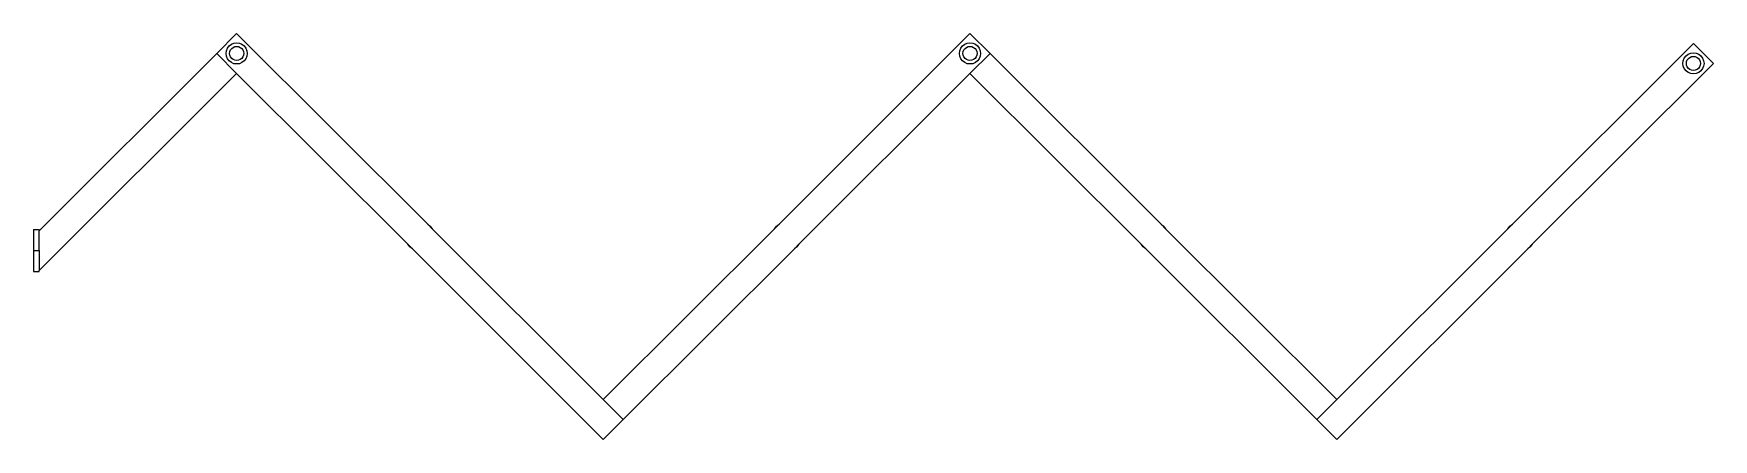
# Model space of a CAD drawing. Extents: x -633 to 558, y -182 to 106.
import ezdxf

# ---------------------------------------------------------------- set-up
doc = ezdxf.new("R2010")
doc.units = 0
doc.layers.get('0').update_dxf_attribs({"linetype": 'CONTINUOUS'})

msp = doc.modelspace()

# ---------------------------------------------------------------- linework, layer by layer
for p, q in [((-503.3, 92.3), (-489.2, 106.4)), ((-496.4, 94.2), (-495.6, 96)), ((-495.6, 96), (-494.5, 97.6)), ((-494.5, 97.6), (-492.9, 98.8)), ((-493.5, 94.8), (-492.7, 95.8)), ((-492.9, 98.8), (-491.1, 99.5)), ((-492.7, 95.8), (-491.7, 96.6)), ((-491.7, 96.6), (-490.4, 97.1)), ((-491.1, 99.5), (-489.2, 99.8)), ((-490.4, 97.1), (-489.2, 97.3)), ((-489.2, 106.4), (-353.7, -29)), ((-489.2, 99.8), (-487.2, 99.5)), ((-489.2, 97.3), (-487.9, 97.1)), ((-487.9, 97.1), (-486.7, 96.6)), ((-487.2, 99.5), (-485.4, 98.8)), ((-486.7, 96.6), (-485.6, 95.8)), ((-485.6, 95.8), (-484.8, 94.8)), ((-485.4, 98.8), (-483.8, 97.6)), ((-483.8, 97.6), (-482.7, 96)), ((-482.7, 96), (-481.9, 94.2)), ((30.8, 106.4), (-104.6, -29)), ((23.6, 94.2), (24.4, 96)), ((24.4, 96), (25.5, 97.6)), ((25.5, 97.6), (27.1, 98.8)), ((26.5, 94.8), (27.3, 95.8)), ((27.1, 98.8), (28.9, 99.5)), ((27.3, 95.8), (28.3, 96.6)), ((28.3, 96.6), (29.6, 97.1)), ((28.9, 99.5), (30.8, 99.8)), ((29.6, 97.1), (30.8, 97.3)), ((30.8, 106.4), (45, 92.3)), ((30.8, 99.8), (32.8, 99.5)), ((30.8, 97.3), (32.1, 97.1)), ((32.1, 97.1), (33.3, 96.6)), ((32.8, 99.5), (34.6, 98.8)), ((33.3, 96.6), (34.4, 95.8)), ((34.4, 95.8), (35.2, 94.8)), ((34.6, 98.8), (36.2, 97.6)), ((36.2, 97.6), (37.3, 96)), ((37.3, 96), (38.1, 94.2)), ((543.8, 99.3), (415.4, -29)), ((543.8, 99.3), (557.9, 85.2)), ((-503.3, 92.3), (-629.2, -33.6)), ((-503.3, 92.3), (-489.2, 78.1)), ((-496.7, 92.3), (-496.4, 94.2)), ((-496.4, 90.3), (-496.7, 92.3)), ((-495.6, 88.5), (-496.4, 90.3)), ((-494.5, 87), (-495.6, 88.5)), ((-492.9, 85.8), (-494.5, 87)), ((-494.2, 92.3), (-494, 93.6)), ((-494, 91), (-494.2, 92.3)), ((-494, 93.6), (-493.5, 94.8)), ((-493.5, 89.8), (-494, 91)), ((-492.7, 88.7), (-493.5, 89.8)), ((-491.1, 85), (-492.9, 85.8)), ((-491.7, 87.9), (-492.7, 88.7)), ((-490.4, 87.4), (-491.7, 87.9)), ((-489.2, 84.8), (-491.1, 85)), ((-489.2, 87.3), (-490.4, 87.4)), ((-487.9, 87.4), (-489.2, 87.3)), ((-487.2, 85), (-489.2, 84.8)), ((-486.7, 87.9), (-487.9, 87.4)), ((-485.4, 85.8), (-487.2, 85)), ((-485.6, 88.7), (-486.7, 87.9)), ((-484.8, 89.8), (-485.6, 88.7)), ((-483.8, 87), (-485.4, 85.8)), ((-484.8, 94.8), (-484.3, 93.6)), ((-484.3, 91), (-484.8, 89.8)), ((-484.3, 93.6), (-484.2, 92.3)), ((-484.2, 92.3), (-484.3, 91)), ((-482.7, 88.5), (-483.8, 87)), ((-481.9, 90.3), (-482.7, 88.5)), ((-481.9, 94.2), (-481.7, 92.3)), ((-481.7, 92.3), (-481.9, 90.3)), ((23.3, 92.3), (23.6, 94.2)), ((23.6, 90.3), (23.3, 92.3)), ((24.4, 88.5), (23.6, 90.3)), ((25.5, 87), (24.4, 88.5)), ((27.1, 85.8), (25.5, 87)), ((25.8, 92.3), (26, 93.6)), ((26, 91), (25.8, 92.3)), ((26, 93.6), (26.5, 94.8)), ((26.5, 89.8), (26, 91)), ((27.3, 88.7), (26.5, 89.8)), ((28.9, 85), (27.1, 85.8)), ((28.3, 87.9), (27.3, 88.7)), ((29.6, 87.4), (28.3, 87.9)), ((30.8, 84.8), (28.9, 85)), ((30.8, 87.3), (29.6, 87.4)), ((30.8, 78.1), (45, 92.3)), ((32.1, 87.4), (30.8, 87.3)), ((32.8, 85), (30.8, 84.8)), ((33.3, 87.9), (32.1, 87.4)), ((34.6, 85.8), (32.8, 85)), ((34.4, 88.7), (33.3, 87.9)), ((35.2, 89.8), (34.4, 88.7)), ((36.2, 87), (34.6, 85.8)), ((35.2, 94.8), (35.7, 93.6)), ((35.7, 91), (35.2, 89.8)), ((35.7, 93.6), (35.8, 92.3)), ((35.8, 92.3), (35.7, 91)), ((37.3, 88.5), (36.2, 87)), ((38.1, 90.3), (37.3, 88.5)), ((38.1, 94.2), (38.3, 92.3)), ((38.3, 92.3), (38.1, 90.3)), ((45, 92.3), (166.3, -29)), ((557.9, 85.2), (429.5, -43.2)), ((536.3, 85.2), (536.5, 87.1)), ((536.5, 83.3), (536.3, 85.2)), ((536.5, 87.1), (537.3, 89)), ((537.3, 89), (538.5, 90.5)), ((538.5, 90.5), (540, 91.7)), ((538.8, 85.2), (538.9, 86.5)), ((538.9, 83.9), (538.8, 85.2)), ((538.9, 86.5), (539.4, 87.7)), ((539.4, 82.7), (538.9, 83.9)), ((539.4, 87.7), (540.2, 88.7)), ((540, 91.7), (541.8, 92.4)), ((540.2, 88.7), (541.3, 89.5)), ((541.3, 89.5), (542.5, 90)), ((541.8, 92.4), (543.8, 92.7)), ((542.5, 90), (543.8, 90.2)), ((543.8, 92.7), (545.7, 92.4)), ((543.8, 90.2), (545.1, 90)), ((545.1, 90), (546.3, 89.5)), ((545.7, 92.4), (547.5, 91.7)), ((546.3, 89.5), (547.3, 88.7)), ((547.3, 88.7), (548.1, 87.7)), ((547.5, 91.7), (549.1, 90.5)), ((548.1, 87.7), (548.6, 86.5)), ((548.6, 83.9), (548.1, 82.7)), ((548.6, 86.5), (548.8, 85.2)), ((548.8, 85.2), (548.6, 83.9)), ((549.1, 90.5), (550.3, 89)), ((550.3, 89), (551, 87.1)), ((551, 87.1), (551.3, 85.2)), ((551.3, 85.2), (551, 83.3)), ((-489.2, 78.1), (-629.2, -61.9)), ((-489.2, 78.1), (-367.8, -43.2)), ((30.8, 78.1), (-90.5, -43.2)), ((30.8, 78.1), (152.2, -43.2)), ((537.3, 81.5), (536.5, 83.3)), ((538.5, 79.9), (537.3, 81.5)), ((540, 78.7), (538.5, 79.9)), ((540.2, 81.7), (539.4, 82.7)), ((541.8, 78), (540, 78.7)), ((541.3, 80.9), (540.2, 81.7)), ((542.5, 80.4), (541.3, 80.9)), ((543.8, 77.7), (541.8, 78)), ((543.8, 80.2), (542.5, 80.4)), ((545.1, 80.4), (543.8, 80.2)), ((545.7, 78), (543.8, 77.7)), ((546.3, 80.9), (545.1, 80.4)), ((547.5, 78.7), (545.7, 78)), ((547.3, 81.7), (546.3, 80.9)), ((548.1, 82.7), (547.3, 81.7)), ((549.1, 79.9), (547.5, 78.7)), ((550.3, 81.5), (549.1, 79.9)), ((551, 83.3), (550.3, 81.5)), ((-633.2, -32.7), (-629.2, -32.7)), ((-633.2, -32.7), (-633.2, -47.7)), ((-629.2, -32.7), (-629.2, -33.6)), ((-629.2, -47.7), (-629.2, -33.6)), ((-353.7, -29), (-351.9, -30.4)), ((-353.7, -29), (-350.5, -32.3)), ((-351.9, -30.4), (-350.5, -32.3)), ((-350.5, -32.3), (-229.2, -153.6)), ((-107.8, -32.3), (-229.2, -153.6)), ((-104.6, -29), (-107.8, -32.3)), ((-107.8, -32.3), (-106.4, -30.4)), ((-106.4, -30.4), (-104.6, -29)), ((166.3, -29), (168.1, -30.4)), ((166.3, -29), (169.5, -32.3)), ((168.1, -30.4), (169.5, -32.3)), ((169.5, -32.3), (290.8, -153.6)), ((412.2, -32.3), (290.8, -153.6)), ((415.4, -29), (412.2, -32.3)), ((412.2, -32.3), (413.6, -30.4)), ((413.6, -30.4), (415.4, -29)), ((-366.4, -45), (-367.8, -43.2)), ((-367.8, -43.2), (-364.6, -46.4)), ((-364.6, -46.4), (-366.4, -45)), ((-364.6, -46.4), (-229.2, -181.9)), ((-93.7, -46.4), (-215, -167.7)), ((-90.5, -43.2), (-93.7, -46.4)), ((-91.9, -45), (-93.7, -46.4)), ((-90.5, -43.2), (-91.9, -45)), ((153.6, -45), (152.2, -43.2)), ((152.2, -43.2), (155.4, -46.4)), ((155.4, -46.4), (153.6, -45)), ((155.4, -46.4), (276.7, -167.7)), ((426.3, -46.4), (290.8, -181.9)), ((429.5, -43.2), (426.3, -46.4)), ((428.1, -45), (426.3, -46.4)), ((429.5, -43.2), (428.1, -45)), ((-633.2, -47.7), (-629.2, -47.7)), ((-633.2, -47.7), (-633.2, -62.7)), ((-629.2, -47.7), (-629.2, -61.9)), ((-633.2, -62.7), (-629.2, -62.7)), ((-629.2, -62.7), (-629.2, -61.9)), ((-229.2, -153.6), (-215, -167.7)), ((276.7, -167.7), (290.8, -153.6)), ((-215, -167.7), (-229.2, -181.9)), ((290.8, -181.9), (276.7, -167.7))]:
    msp.add_line(p, q)

doc.saveas('drawing.dxf')
